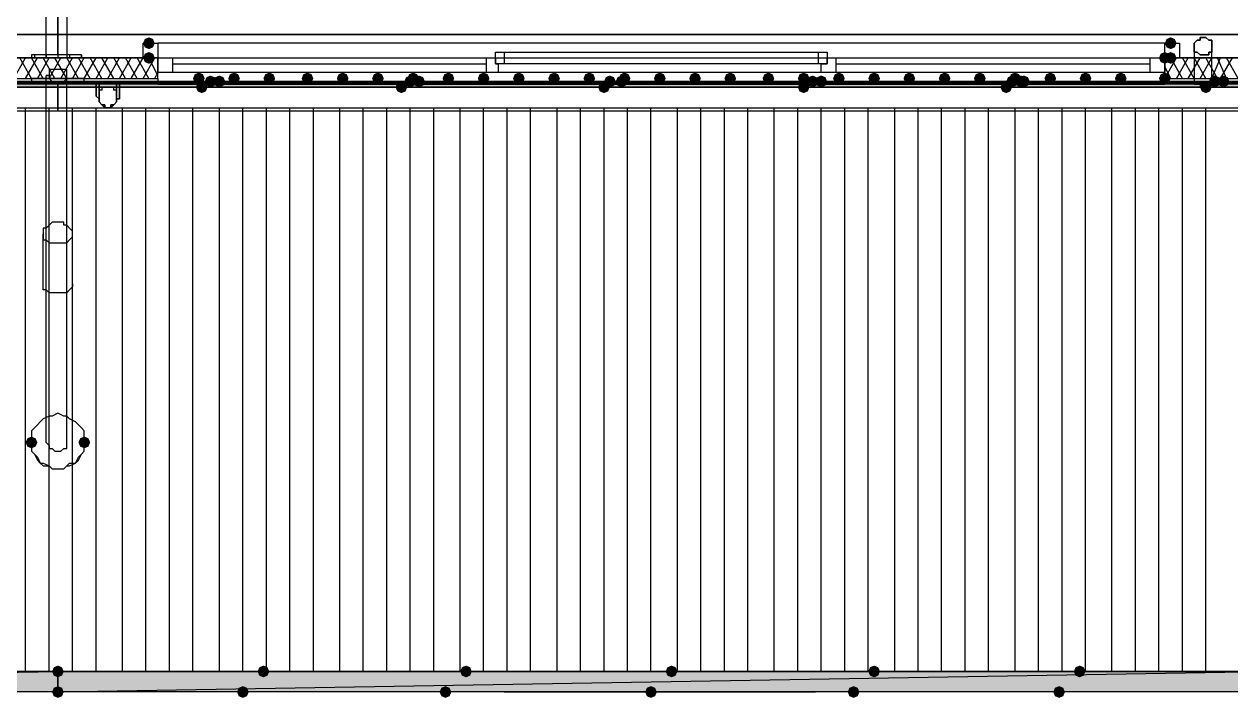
# Model space of a CAD drawing. Header units: millimetres. Extents: x 0 to 420, y 0 to 297.
# Drawn here: x 310.92 to 328.32, y 96.35 to 106.07 of the extents above; entities that cross this region are included whole.
import ezdxf

# ---------------------------------------------------------------- set-up
doc = ezdxf.new("R2010")
doc.units = ezdxf.units.MM
doc.layers.get('0').update_dxf_attribs({"linetype": 'CONTINUOUS'})

msp = doc.modelspace()

# ---------------------------------------------------------------- hatches: boundary and pattern name
at = {"true_color": 0x000007}
for points in [[(312.801, 105.791), (312.776129, 105.731204), (312.716333, 105.706333), (312.656538, 105.731204), (312.631667, 105.791), (312.656537, 105.850796), (312.716333, 105.875667), (312.776129, 105.850796)], [(327.533, 105.791), (327.508129, 105.731204), (327.448333, 105.706333), (327.388537, 105.731204), (327.363667, 105.791), (327.388537, 105.850796), (327.448333, 105.875667), (327.508129, 105.850796)], [(312.801, 105.579333), (312.776129, 105.519537), (312.716333, 105.494667), (312.656538, 105.519537), (312.631667, 105.579333), (312.656537, 105.639129), (312.716333, 105.664), (312.776129, 105.639129)], [(327.448333, 105.579333), (327.423463, 105.519537), (327.363667, 105.494667), (327.303871, 105.519537), (327.279, 105.579333), (327.303871, 105.639129), (327.363667, 105.664), (327.423462, 105.639129)], [(327.533, 105.579333), (327.508129, 105.519537), (327.448333, 105.494667), (327.388537, 105.519537), (327.363667, 105.579333), (327.388537, 105.639129), (327.448333, 105.664), (327.508129, 105.639129)], [(313.520667, 105.283), (313.495796, 105.223204), (313.436, 105.198333), (313.376204, 105.223204), (313.351333, 105.283), (313.376204, 105.342796), (313.436, 105.367667), (313.495796, 105.342796)], [(314.028667, 105.283), (314.003796, 105.223204), (313.944, 105.198333), (313.884204, 105.223204), (313.859333, 105.283), (313.884204, 105.342796), (313.944, 105.367667), (314.003796, 105.342796)], [(314.536667, 105.283), (314.511796, 105.223204), (314.452, 105.198333), (314.392204, 105.223204), (314.367333, 105.283), (314.392204, 105.342796), (314.452, 105.367667), (314.511796, 105.342796)], [(315.087, 105.283), (315.062129, 105.223204), (315.002333, 105.198333), (314.942538, 105.223204), (314.917667, 105.283), (314.942537, 105.342796), (315.002333, 105.367667), (315.062129, 105.342796)], [(315.595, 105.283), (315.570129, 105.223204), (315.510333, 105.198333), (315.450538, 105.223204), (315.425667, 105.283), (315.450537, 105.342796), (315.510333, 105.367667), (315.570129, 105.342796)], [(316.103, 105.283), (316.078129, 105.223204), (316.018333, 105.198333), (315.958538, 105.223204), (315.933667, 105.283), (315.958537, 105.342796), (316.018333, 105.367667), (316.078129, 105.342796)], [(316.611, 105.283), (316.586129, 105.223204), (316.526333, 105.198333), (316.466537, 105.223204), (316.441667, 105.283), (316.466537, 105.342796), (316.526333, 105.367667), (316.586129, 105.342796)], [(317.119, 105.283), (317.094129, 105.223204), (317.034333, 105.198333), (316.974538, 105.223204), (316.949667, 105.283), (316.974537, 105.342796), (317.034333, 105.367667), (317.094129, 105.342796)], [(317.627, 105.283), (317.602129, 105.223204), (317.542333, 105.198333), (317.482538, 105.223204), (317.457667, 105.283), (317.482537, 105.342796), (317.542333, 105.367667), (317.602129, 105.342796)], [(318.135, 105.283), (318.110129, 105.223204), (318.050333, 105.198333), (317.990538, 105.223204), (317.965667, 105.283), (317.990537, 105.342796), (318.050333, 105.367667), (318.110129, 105.342796)], [(318.643, 105.283), (318.618129, 105.223204), (318.558333, 105.198333), (318.498538, 105.223204), (318.473667, 105.283), (318.498537, 105.342796), (318.558333, 105.367667), (318.618129, 105.342796)], [(319.151, 105.283), (319.126129, 105.223204), (319.066333, 105.198333), (319.006537, 105.223204), (318.981667, 105.283), (319.006537, 105.342796), (319.066333, 105.367667), (319.126129, 105.342796)], [(319.659, 105.283), (319.634129, 105.223204), (319.574333, 105.198333), (319.514537, 105.223204), (319.489667, 105.283), (319.514537, 105.342796), (319.574333, 105.367667), (319.634129, 105.342796)], [(320.167, 105.283), (320.142129, 105.223204), (320.082333, 105.198333), (320.022538, 105.223204), (319.997667, 105.283), (320.022537, 105.342796), (320.082333, 105.367667), (320.142129, 105.342796)], [(320.675, 105.283), (320.650129, 105.223204), (320.590333, 105.198333), (320.530538, 105.223204), (320.505667, 105.283), (320.530537, 105.342796), (320.590333, 105.367667), (320.650129, 105.342796)], [(321.183, 105.283), (321.158129, 105.223204), (321.098333, 105.198333), (321.038537, 105.223204), (321.013667, 105.283), (321.038537, 105.342796), (321.098333, 105.367667), (321.158129, 105.342796)], [(321.733333, 105.283), (321.708463, 105.223204), (321.648667, 105.198333), (321.588871, 105.223204), (321.564, 105.283), (321.588871, 105.342796), (321.648667, 105.367667), (321.708462, 105.342796)], [(322.241333, 105.283), (322.216462, 105.223204), (322.156667, 105.198333), (322.096871, 105.223204), (322.072, 105.283), (322.096871, 105.342796), (322.156667, 105.367667), (322.216462, 105.342796)], [(322.749333, 105.283), (322.724462, 105.223204), (322.664667, 105.198333), (322.604871, 105.223204), (322.58, 105.283), (322.604871, 105.342796), (322.664667, 105.367667), (322.724462, 105.342796)], [(323.257333, 105.283), (323.232462, 105.223204), (323.172667, 105.198333), (323.112871, 105.223204), (323.088, 105.283), (323.112871, 105.342796), (323.172667, 105.367667), (323.232462, 105.342796)], [(323.765333, 105.283), (323.740463, 105.223204), (323.680667, 105.198333), (323.620871, 105.223204), (323.596, 105.283), (323.620871, 105.342796), (323.680667, 105.367667), (323.740462, 105.342796)], [(324.273333, 105.283), (324.248462, 105.223204), (324.188667, 105.198333), (324.128871, 105.223204), (324.104, 105.283), (324.128871, 105.342796), (324.188667, 105.367667), (324.248462, 105.342796)], [(324.781333, 105.283), (324.756463, 105.223204), (324.696667, 105.198333), (324.636871, 105.223204), (324.612, 105.283), (324.636871, 105.342796), (324.696667, 105.367667), (324.756462, 105.342796)], [(325.289333, 105.283), (325.264462, 105.223204), (325.204667, 105.198333), (325.144871, 105.223204), (325.12, 105.283), (325.144871, 105.342796), (325.204667, 105.367667), (325.264462, 105.342796)], [(325.797333, 105.283), (325.772462, 105.223204), (325.712667, 105.198333), (325.652871, 105.223204), (325.628, 105.283), (325.652871, 105.342796), (325.712667, 105.367667), (325.772462, 105.342796)], [(326.305333, 105.283), (326.280463, 105.223204), (326.220667, 105.198333), (326.160871, 105.223204), (326.136, 105.283), (326.160871, 105.342796), (326.220667, 105.367667), (326.280462, 105.342796)], [(326.813333, 105.283), (326.788462, 105.223204), (326.728667, 105.198333), (326.668871, 105.223204), (326.644, 105.283), (326.668871, 105.342796), (326.728667, 105.367667), (326.788462, 105.342796)], [(327.448333, 105.283), (327.423463, 105.223204), (327.363667, 105.198333), (327.303871, 105.223204), (327.279, 105.283), (327.303871, 105.342796), (327.363667, 105.367667), (327.423462, 105.342796)], [(311.107667, 100.033667), (311.082796, 99.973871), (311.023, 99.949), (310.963204, 99.973871), (310.938333, 100.033667), (310.963204, 100.093462), (311.023, 100.118333), (311.082796, 100.093463)], [(311.869667, 100.033667), (311.844796, 99.973871), (311.785, 99.949), (311.725204, 99.973871), (311.700333, 100.033667), (311.725204, 100.093462), (311.785, 100.118333), (311.844796, 100.093463)]]:
    msp.add_hatch(color=0, dxfattribs=at).paths.add_polyline_path(points, flags=0)
at = {"true_color": 0x0000fe}
for points in [[(313.69, 105.240667), (313.665129, 105.180871), (313.605333, 105.156), (313.545538, 105.180871), (313.520667, 105.240667), (313.545537, 105.300462), (313.605333, 105.325333), (313.665129, 105.300463)], [(313.817, 105.240667), (313.792129, 105.180871), (313.732333, 105.156), (313.672537, 105.180871), (313.647667, 105.240667), (313.672537, 105.300462), (313.732333, 105.325333), (313.792129, 105.300463)], [(313.817, 105.240667), (313.792129, 105.180871), (313.732333, 105.156), (313.672537, 105.180871), (313.647667, 105.240667), (313.672537, 105.300462), (313.732333, 105.325333), (313.792129, 105.300463)], [(316.568667, 105.240667), (316.543796, 105.180871), (316.484, 105.156), (316.424204, 105.180871), (316.399333, 105.240667), (316.424204, 105.300462), (316.484, 105.325333), (316.543796, 105.300463)], [(316.695667, 105.240667), (316.670796, 105.180871), (316.611, 105.156), (316.551204, 105.180871), (316.526333, 105.240667), (316.551204, 105.300462), (316.611, 105.325333), (316.670796, 105.300463)], [(316.695667, 105.240667), (316.670796, 105.180871), (316.611, 105.156), (316.551204, 105.180871), (316.526333, 105.240667), (316.551204, 105.300462), (316.611, 105.325333), (316.670796, 105.300463)], [(319.447333, 105.240667), (319.422462, 105.180871), (319.362667, 105.156), (319.302871, 105.180871), (319.278, 105.240667), (319.302871, 105.300462), (319.362667, 105.325333), (319.422462, 105.300463)], [(319.616667, 105.240667), (319.591796, 105.180871), (319.532, 105.156), (319.472204, 105.180871), (319.447333, 105.240667), (319.472204, 105.300462), (319.532, 105.325333), (319.591796, 105.300463)], [(319.616667, 105.240667), (319.591796, 105.180871), (319.532, 105.156), (319.472204, 105.180871), (319.447333, 105.240667), (319.472204, 105.300462), (319.532, 105.325333), (319.591796, 105.300463)], [(322.368333, 105.240667), (322.343462, 105.180871), (322.283667, 105.156), (322.223871, 105.180871), (322.199, 105.240667), (322.223871, 105.300462), (322.283667, 105.325333), (322.343462, 105.300463)], [(322.495333, 105.240667), (322.470463, 105.180871), (322.410667, 105.156), (322.350871, 105.180871), (322.326, 105.240667), (322.350871, 105.300462), (322.410667, 105.325333), (322.470462, 105.300463)], [(322.495333, 105.240667), (322.470463, 105.180871), (322.410667, 105.156), (322.350871, 105.180871), (322.326, 105.240667), (322.350871, 105.300462), (322.410667, 105.325333), (322.470462, 105.300463)], [(325.247, 105.240667), (325.222129, 105.180871), (325.162333, 105.156), (325.102538, 105.180871), (325.077667, 105.240667), (325.102537, 105.300462), (325.162333, 105.325333), (325.222129, 105.300463)], [(325.374, 105.240667), (325.349129, 105.180871), (325.289333, 105.156), (325.229537, 105.180871), (325.204667, 105.240667), (325.229537, 105.300462), (325.289333, 105.325333), (325.349129, 105.300463)], [(325.416333, 105.240667), (325.391462, 105.180871), (325.331667, 105.156), (325.271871, 105.180871), (325.247, 105.240667), (325.271871, 105.300462), (325.331667, 105.325333), (325.391462, 105.300463)], [(328.168, 105.240667), (328.143129, 105.180871), (328.083333, 105.156), (328.023537, 105.180871), (327.998667, 105.240667), (328.023537, 105.300462), (328.083333, 105.325333), (328.143129, 105.300463)], [(328.295, 105.240667), (328.270129, 105.180871), (328.210333, 105.156), (328.150538, 105.180871), (328.125667, 105.240667), (328.150537, 105.300462), (328.210333, 105.325333), (328.270129, 105.300463)], [(328.295, 105.240667), (328.270129, 105.180871), (328.210333, 105.156), (328.150538, 105.180871), (328.125667, 105.240667), (328.150537, 105.300462), (328.210333, 105.325333), (328.270129, 105.300463)], [(313.563, 105.156), (313.538129, 105.096204), (313.478333, 105.071333), (313.418537, 105.096204), (313.393667, 105.156), (313.418537, 105.215796), (313.478333, 105.240667), (313.538129, 105.215796)], [(316.441667, 105.156), (316.416796, 105.096204), (316.357, 105.071333), (316.297204, 105.096204), (316.272333, 105.156), (316.297204, 105.215796), (316.357, 105.240667), (316.416796, 105.215796)], [(319.362667, 105.156), (319.337796, 105.096204), (319.278, 105.071333), (319.218204, 105.096204), (319.193333, 105.156), (319.218204, 105.215796), (319.278, 105.240667), (319.337796, 105.215796)], [(322.241333, 105.156), (322.216462, 105.096204), (322.156667, 105.071333), (322.096871, 105.096204), (322.072, 105.156), (322.096871, 105.215796), (322.156667, 105.240667), (322.216462, 105.215796)], [(325.162333, 105.156), (325.137462, 105.096204), (325.077667, 105.071333), (325.017871, 105.096204), (324.993, 105.156), (325.017871, 105.215796), (325.077667, 105.240667), (325.137462, 105.215796)], [(328.041, 105.156), (328.016129, 105.096204), (327.956333, 105.071333), (327.896538, 105.096204), (327.871667, 105.156), (327.896537, 105.215796), (327.956333, 105.240667), (328.016129, 105.215796)], [(311.488667, 96.731667), (311.463796, 96.671871), (311.404, 96.647), (311.344204, 96.671871), (311.319333, 96.731667), (311.344204, 96.791462), (311.404, 96.816333), (311.463796, 96.791463)], [(311.488667, 96.731667), (311.463796, 96.671871), (311.404, 96.647), (311.344204, 96.671871), (311.319333, 96.731667), (311.344204, 96.791462), (311.404, 96.816333), (311.463796, 96.791463)], [(314.452, 96.731667), (314.427129, 96.671871), (314.367333, 96.647), (314.307538, 96.671871), (314.282667, 96.731667), (314.307537, 96.791462), (314.367333, 96.816333), (314.427129, 96.791463)], [(317.373, 96.731667), (317.348129, 96.671871), (317.288333, 96.647), (317.228538, 96.671871), (317.203667, 96.731667), (317.228537, 96.791462), (317.288333, 96.816333), (317.348129, 96.791463)], [(320.336333, 96.731667), (320.311462, 96.671871), (320.251667, 96.647), (320.191871, 96.671871), (320.167, 96.731667), (320.191871, 96.791462), (320.251667, 96.816333), (320.311462, 96.791463)], [(323.257333, 96.731667), (323.232462, 96.671871), (323.172667, 96.647), (323.112871, 96.671871), (323.088, 96.731667), (323.112871, 96.791462), (323.172667, 96.816333), (323.232462, 96.791463)], [(326.220667, 96.731667), (326.195796, 96.671871), (326.136, 96.647), (326.076204, 96.671871), (326.051333, 96.731667), (326.076204, 96.791462), (326.136, 96.816333), (326.195796, 96.791463)], [(311.488667, 96.435333), (311.463796, 96.375538), (311.404, 96.350667), (311.344204, 96.375538), (311.319333, 96.435333), (311.344204, 96.495129), (311.404, 96.52), (311.463796, 96.495129)], [(314.155667, 96.435333), (314.130796, 96.375538), (314.071, 96.350667), (314.011204, 96.375538), (313.986333, 96.435333), (314.011204, 96.495129), (314.071, 96.52), (314.130796, 96.495129)], [(317.076667, 96.435333), (317.051796, 96.375538), (316.992, 96.350667), (316.932204, 96.375538), (316.907333, 96.435333), (316.932204, 96.495129), (316.992, 96.52), (317.051796, 96.495129)], [(320.04, 96.435333), (320.015129, 96.375538), (319.955333, 96.350667), (319.895538, 96.375538), (319.870667, 96.435333), (319.895537, 96.495129), (319.955333, 96.52), (320.015129, 96.495129)], [(322.961, 96.435333), (322.936129, 96.375538), (322.876333, 96.350667), (322.816537, 96.375538), (322.791667, 96.435333), (322.816537, 96.495129), (322.876333, 96.52), (322.936129, 96.495129)], [(325.924333, 96.435333), (325.899462, 96.375538), (325.839667, 96.350667), (325.779871, 96.375538), (325.755, 96.435333), (325.779871, 96.495129), (325.839667, 96.52), (325.899462, 96.495129)]]:
    msp.add_hatch(color=0, dxfattribs=at).paths.add_polyline_path(points, flags=0)
at = {"true_color": 0x000007}
h = msp.add_hatch(color=0, dxfattribs=at)
h.paths.add_polyline_path([(381.550333, 105.156), (119.507, 105.156), (381.550333, 105.240667)], flags=0)
h.paths.add_polyline_path([(119.507, 105.156), (381.550333, 105.240667), (119.507, 105.240667)], flags=0)
h = msp.add_hatch(color=0, dxfattribs=at)
h.paths.add_polyline_path([(311.404, 96.435333), (294.005, 96.435333), (311.404, 96.731667)], flags=0)
h.paths.add_polyline_path([(294.005, 96.435333), (311.404, 96.731667), (294.005, 96.731667)], flags=0)
h = msp.add_hatch(color=0, dxfattribs=at)
h.paths.add_polyline_path([(328.803, 96.435333), (311.404, 96.435333), (328.803, 96.731667)], flags=0)
h.paths.add_polyline_path([(311.404, 96.435333), (328.803, 96.731667), (311.404, 96.731667)], flags=0)

# ---------------------------------------------------------------- linework, layer by layer
at = {"color": 0, "true_color": 0x000007}
for points in [[(392.938, 222.25), (258.868333, 222.25), (258.868333, 191.219667), (242.189, 191.219667), (242.189, 222.25), (108.119333, 222.25), (108.119333, 105.579333), (242.189, 105.579333), (242.189, 136.609667), (258.868333, 136.609667), (258.868333, 105.579333), (392.938, 105.579333)], [(242.189, 221.869), (242.189, 191.219667), (258.868333, 191.219667), (258.868333, 221.869), (392.557, 221.869), (392.557, 105.918), (258.868333, 105.918), (258.868333, 136.609667), (242.189, 136.609667), (242.189, 105.918), (108.500333, 105.918), (108.500333, 221.869)], [(311.742667, 106.299), (311.023, 106.299), (311.023, 106.256667), (311.404, 106.256667), (311.404, 105.621667), (311.023, 105.621667), (311.023, 105.579333), (311.742667, 105.579333), (311.742667, 105.621667), (311.404, 105.621667), (311.404, 106.256667), (311.742667, 106.256667)], [(312.631667, 105.791), (312.843333, 105.791), (312.843333, 105.579333), (312.631667, 105.579333), (312.631667, 105.791), (312.843333, 105.791), (312.843333, 105.579333), (312.631667, 105.579333)], [(327.363667, 105.791), (327.575333, 105.791), (327.575333, 105.579333), (327.363667, 105.579333), (327.363667, 105.791), (327.575333, 105.791), (327.575333, 105.579333), (327.363667, 105.579333)], [(327.787, 105.748667), (327.787, 105.791), (327.829333, 105.833333), (327.871667, 105.833333), (327.871667, 105.875667), (327.914, 105.875667), (327.956333, 105.875667), (327.998667, 105.833333), (328.041, 105.833333), (328.041, 105.791), (328.041, 105.748667), (328.041, 105.706333), (328.041, 105.664), (327.998667, 105.664), (327.998667, 105.621667), (327.956333, 105.621667), (327.914, 105.621667), (327.871667, 105.621667), (327.829333, 105.664), (327.787, 105.664), (327.787, 105.706333), (327.787, 105.748667), (327.787, 105.706333), (327.787, 105.664), (327.829333, 105.664), (327.871667, 105.621667), (327.914, 105.621667), (327.956333, 105.621667), (327.998667, 105.621667), (327.998667, 105.664), (328.041, 105.664), (328.041, 105.706333), (328.041, 105.748667), (328.041, 105.791), (328.041, 105.833333), (327.998667, 105.833333), (327.956333, 105.875667), (327.914, 105.875667), (327.871667, 105.875667), (327.871667, 105.833333), (327.829333, 105.833333), (327.787, 105.791)], [(328.041, 105.748667), (328.041, 105.791), (328.041, 105.833333), (327.998667, 105.833333), (327.956333, 105.875667), (327.914, 105.875667), (327.871667, 105.875667), (327.871667, 105.833333), (327.829333, 105.833333), (327.787, 105.791), (327.787, 105.748667), (327.787, 105.706333), (327.787, 105.664), (327.829333, 105.664), (327.871667, 105.621667), (327.914, 105.621667), (327.956333, 105.621667), (327.998667, 105.621667), (327.998667, 105.664), (328.041, 105.664), (328.041, 105.706333)], [(317.711667, 105.664), (317.838667, 105.664), (317.838667, 105.494667), (317.711667, 105.494667)], [(322.495333, 105.494667), (322.368333, 105.494667), (322.368333, 105.664), (322.495333, 105.664)], [(312.843333, 105.579333), (312.843333, 105.367667)], [(327.363667, 105.579333), (327.363667, 105.367667)], [(311.446333, 105.41), (311.404, 105.41), (311.361667, 105.41), (311.319333, 105.41), (311.277, 105.41), (311.277, 105.367667), (311.277, 105.325333), (311.234667, 105.325333), (311.277, 105.325333), (311.277, 105.283), (311.319333, 105.240667), (311.361667, 105.240667), (311.404, 105.240667), (311.446333, 105.240667), (311.488667, 105.240667), (311.531, 105.283), (311.531, 105.325333), (311.531, 105.367667), (311.531, 105.41), (311.488667, 105.41)], [(381.550333, 105.156), (119.507, 105.156), (381.550333, 105.240667)], [(119.507, 105.156), (381.550333, 105.240667), (119.507, 105.240667)], [(311.404, 105.198333), (294.005, 105.198333), (294.005, 104.817333), (311.404, 104.817333)], [(328.803, 105.198333), (311.404, 105.198333), (311.404, 104.817333), (328.803, 104.817333)], [(311.869667, 105.240667), (311.954333, 105.240667), (311.954333, 105.029), (311.996667, 104.986667), (311.996667, 104.944333), (312.039, 104.902), (312.081333, 104.859667), (312.123667, 104.859667), (312.166, 104.859667), (312.208333, 104.902), (312.250667, 104.944333), (312.250667, 104.986667), (312.293, 104.986667), (312.293, 105.029), (312.293, 105.240667), (312.377667, 105.240667), (312.250667, 105.240667), (312.250667, 105.029), (312.250667, 104.986667), (312.250667, 104.944333), (312.208333, 104.902), (312.166, 104.902), (312.166, 104.859667), (312.123667, 104.859667), (312.081333, 104.859667), (312.081333, 104.902), (312.039, 104.902), (311.996667, 104.944333), (311.996667, 104.986667), (311.996667, 105.029), (311.996667, 105.240667), (311.869667, 105.240667), (311.954333, 105.240667), (311.954333, 105.029), (311.996667, 104.986667), (311.996667, 104.944333), (312.039, 104.902), (312.081333, 104.859667), (312.123667, 104.859667), (312.166, 104.859667), (312.208333, 104.902), (312.250667, 104.944333), (312.250667, 104.986667), (312.293, 104.986667), (312.293, 105.029), (312.293, 105.240667), (312.377667, 105.240667), (312.250667, 105.240667), (312.250667, 105.029), (312.250667, 104.986667), (312.250667, 104.944333), (312.208333, 104.902), (312.166, 104.902), (312.166, 104.859667), (312.123667, 104.859667), (312.081333, 104.859667), (312.081333, 104.902), (312.039, 104.902), (311.996667, 104.944333), (311.996667, 104.986667), (311.996667, 105.029), (311.996667, 105.240667), (311.869667, 105.240667), (311.996667, 105.240667), (311.996667, 105.029), (311.996667, 104.986667), (311.996667, 104.944333), (312.039, 104.902), (312.081333, 104.902), (312.081333, 104.859667), (312.123667, 104.859667), (312.166, 104.859667), (312.166, 104.902), (312.208333, 104.902), (312.250667, 104.944333), (312.250667, 104.986667), (312.250667, 105.029), (312.250667, 105.240667), (312.377667, 105.240667), (312.293, 105.240667), (312.293, 105.029), (312.293, 104.986667), (312.250667, 104.986667), (312.250667, 104.944333), (312.208333, 104.902), (312.166, 104.859667), (312.123667, 104.859667), (312.081333, 104.859667), (312.039, 104.902), (311.996667, 104.944333), (311.996667, 104.986667), (311.954333, 105.029), (311.954333, 105.240667)], [(311.996667, 105.029), (311.996667, 104.986667), (311.996667, 104.944333), (312.039, 104.902), (312.081333, 104.902), (312.081333, 104.859667), (312.123667, 104.859667), (312.166, 104.859667), (312.166, 104.902), (312.208333, 104.902), (312.250667, 104.944333), (312.250667, 104.986667), (312.250667, 105.029), (312.250667, 105.071333), (312.250667, 105.113667), (312.208333, 105.113667), (312.208333, 105.156), (312.166, 105.156), (312.123667, 105.156), (312.081333, 105.156), (312.039, 105.156), (312.039, 105.113667), (311.996667, 105.113667), (311.996667, 105.071333)], [(312.250667, 105.029), (312.250667, 105.071333), (312.250667, 105.113667), (312.208333, 105.113667), (312.208333, 105.156), (312.166, 105.156), (312.123667, 105.156), (312.081333, 105.156), (312.039, 105.156), (312.039, 105.113667), (311.996667, 105.113667), (311.996667, 105.071333), (311.996667, 105.029), (311.996667, 104.986667), (311.996667, 104.944333), (312.039, 104.902), (312.081333, 104.902), (312.081333, 104.859667), (312.123667, 104.859667), (312.166, 104.859667), (312.166, 104.902), (312.208333, 104.902), (312.250667, 104.944333), (312.250667, 104.986667)], [(327.787, 105.198333), (327.829333, 105.198333), (327.871667, 105.198333), (327.871667, 105.156), (327.914, 105.156), (327.956333, 105.156), (327.998667, 105.198333), (328.041, 105.198333), (327.998667, 105.198333), (327.956333, 105.198333), (327.914, 105.198333), (327.871667, 105.198333), (327.829333, 105.198333)], [(381.550333, 97.324333), (381.550333, 96.731667), (119.507, 96.731667), (119.507, 97.324333), (119.507, 104.309333), (119.507, 104.859667), (381.550333, 104.859667), (381.550333, 104.309333)], [(311.446333, 103.208667), (311.404, 103.208667), (311.361667, 103.208667), (311.319333, 103.208667), (311.277, 103.166333), (311.234667, 103.124), (311.192333, 103.124), (311.192333, 103.081667), (311.192333, 103.039333), (311.192333, 102.997), (311.192333, 102.954667), (311.234667, 102.954667), (311.277, 102.912333), (311.319333, 102.912333), (311.361667, 102.912333), (311.404, 102.912333), (311.446333, 102.912333), (311.488667, 102.912333), (311.531, 102.912333), (311.573333, 102.954667), (311.615667, 102.997), (311.615667, 103.039333), (311.615667, 103.081667), (311.573333, 103.124), (311.531, 103.166333), (311.488667, 103.166333), (311.488667, 103.208667)], [(311.488667, 100.414667), (311.404, 100.457), (311.319333, 100.414667), (311.277, 100.414667), (311.192333, 100.372333), (311.15, 100.33), (311.107667, 100.287667), (311.065333, 100.245333), (311.023, 100.203), (311.023, 100.118333), (311.023, 100.033667), (311.023, 99.991333), (311.023, 99.906667), (311.065333, 99.864333), (311.107667, 99.822), (311.15, 99.737333), (311.192333, 99.737333), (311.277, 99.695), (311.319333, 99.652667), (311.404, 99.652667), (311.488667, 99.652667), (311.531, 99.695), (311.573333, 99.737333), (311.658, 99.737333), (311.700333, 99.822), (311.742667, 99.864333), (311.785, 99.906667), (311.785, 99.991333), (311.785, 100.033667), (311.785, 100.118333), (311.785, 100.203), (311.742667, 100.245333), (311.700333, 100.287667), (311.658, 100.33), (311.573333, 100.372333), (311.531, 100.414667)], [(346.159667, 96.731667), (346.159667, 96.435333), (328.803, 96.435333), (328.803, 96.731667), (328.803, 96.435333), (311.404, 96.435333), (311.404, 96.731667), (311.404, 96.435333), (294.005, 96.435333), (294.005, 96.731667), (294.005, 96.435333), (276.606, 96.435333), (276.606, 96.731667), (259.249333, 96.731667), (259.249333, 96.435333), (276.606, 96.435333), (276.606, 96.731667), (294.005, 96.731667), (311.404, 96.731667), (328.803, 96.731667)], [(311.404, 96.435333), (294.005, 96.435333), (311.404, 96.731667)], [(294.005, 96.435333), (311.404, 96.731667), (294.005, 96.731667)], [(328.803, 96.435333), (311.404, 96.435333), (328.803, 96.731667)], [(311.404, 96.435333), (328.803, 96.731667), (311.404, 96.731667)], [(317.838667, 96.435333), (322.326, 96.435333)]]:
    msp.add_lwpolyline(points, close=True, dxfattribs=at)
at = {"color": 0, "true_color": 0x0000fe}
msp.add_lwpolyline([(242.189, 221.869), (108.500333, 221.869), (108.500333, 105.918), (242.189, 105.918), (242.189, 136.609667), (258.868333, 136.609667), (258.868333, 105.918), (392.557, 105.918), (392.557, 221.869), (258.868333, 221.869), (258.868333, 191.219667), (242.189, 191.219667)], close=True, dxfattribs=at)
at = {"color": 0, "true_color": 0x00002b}
for points in [[(311.234667, 140.081), (294.174333, 140.081), (294.174333, 105.579333), (311.234667, 105.579333)], [(311.531, 105.579333), (328.633667, 105.579333), (328.633667, 140.081), (311.531, 140.081)]]:
    msp.add_lwpolyline(points, close=True, dxfattribs=at)
at = {"color": 0, "true_color": 0x000007}
for points in [[(311.404, 106.299), (311.404, 105.579333)], [(320.082333, 105.791), (312.843333, 105.791), (312.843333, 105.706333)], [(320.082333, 105.791), (312.843333, 105.791), (312.843333, 105.706333)], [(327.363667, 105.706333), (327.363667, 105.791), (320.082333, 105.791)], [(327.363667, 105.706333), (327.363667, 105.791), (320.082333, 105.791)], [(311.065333, 105.621667), (311.065333, 105.579333)], [(311.234667, 105.621667), (311.234667, 105.579333)], [(311.573333, 105.621667), (311.573333, 105.579333)], [(311.742667, 105.621667), (311.742667, 105.579333)], [(312.843333, 105.706333), (312.843333, 105.579333), (320.082333, 105.579333)], [(312.843333, 105.706333), (312.843333, 105.579333), (320.082333, 105.579333)], [(317.838667, 105.664), (322.368333, 105.664)], [(317.838667, 105.664), (322.368333, 105.664)], [(320.082333, 105.579333), (327.363667, 105.579333), (327.363667, 105.706333)], [(320.082333, 105.579333), (327.363667, 105.579333), (327.363667, 105.706333)], [(327.787, 105.748667), (327.787, 105.198333)], [(328.041, 105.198333), (328.041, 105.748667)], [(312.843333, 105.579333), (309.964667, 105.579333)], [(310.769, 105.283), (310.938333, 105.579333)], [(311.023, 105.283), (310.853667, 105.579333)], [(310.938333, 105.283), (311.107667, 105.579333)], [(311.192333, 105.283), (311.023, 105.579333)], [(311.107667, 105.283), (311.277, 105.579333)], [(311.361667, 105.283), (311.192333, 105.579333)], [(311.277, 105.283), (311.446333, 105.579333)], [(311.531, 105.283), (311.361667, 105.579333)], [(311.446333, 105.283), (311.615667, 105.579333)], [(311.700333, 105.283), (311.531, 105.579333)], [(311.615667, 105.283), (311.785, 105.579333)], [(311.869667, 105.283), (311.700333, 105.579333)], [(311.785, 105.283), (311.954333, 105.579333)], [(312.039, 105.283), (311.869667, 105.579333)], [(311.954333, 105.283), (312.123667, 105.579333)], [(312.208333, 105.283), (312.039, 105.579333)], [(312.123667, 105.283), (312.293, 105.579333)], [(312.377667, 105.283), (312.208333, 105.579333)], [(312.293, 105.283), (312.462333, 105.579333)], [(312.547, 105.283), (312.377667, 105.579333)], [(312.462333, 105.283), (312.631667, 105.579333)], [(312.716333, 105.283), (312.547, 105.579333)], [(312.631667, 105.283), (312.801, 105.579333)], [(312.843333, 105.325333), (312.716333, 105.579333)], [(312.843333, 105.283), (312.843333, 105.367667), (312.843333, 105.579333)], [(312.843333, 105.579333), (327.363667, 105.579333)], [(312.843333, 105.579333), (313.055, 105.579333), (313.055, 105.367667), (312.843333, 105.367667)], [(313.055, 105.579333), (317.584667, 105.579333)], [(313.055, 105.494667), (317.584667, 105.494667)], [(317.669333, 105.367667), (317.584667, 105.367667), (317.584667, 105.579333), (317.669333, 105.579333)], [(317.669333, 105.579333), (317.711667, 105.579333), (317.711667, 105.494667), (317.754, 105.494667), (317.754, 105.367667), (317.669333, 105.367667)], [(317.838667, 105.579333), (322.368333, 105.579333)], [(322.368333, 105.494667), (317.838667, 105.494667)], [(322.537667, 105.367667), (322.410667, 105.367667), (322.410667, 105.494667), (322.495333, 105.494667), (322.495333, 105.579333), (322.537667, 105.579333)], [(322.537667, 105.579333), (322.622333, 105.579333), (322.622333, 105.367667), (322.537667, 105.367667)], [(322.622333, 105.579333), (327.152, 105.579333)], [(322.622333, 105.494667), (327.152, 105.494667)], [(327.363667, 105.367667), (327.152, 105.367667), (327.152, 105.579333), (327.363667, 105.579333)], [(327.363667, 105.283), (327.533, 105.579333)], [(327.363667, 105.283), (327.363667, 105.367667), (327.363667, 105.579333)], [(330.242333, 105.579333), (327.363667, 105.579333)], [(327.448333, 105.283), (327.363667, 105.452333)], [(327.617667, 105.283), (327.448333, 105.579333)], [(327.533, 105.283), (327.702333, 105.579333)], [(327.787, 105.283), (327.617667, 105.579333)], [(327.702333, 105.283), (327.871667, 105.579333)], [(327.956333, 105.283), (327.787, 105.579333)], [(327.871667, 105.283), (328.041, 105.579333)], [(328.125667, 105.283), (327.956333, 105.579333)], [(328.041, 105.283), (328.168, 105.579333)], [(328.252667, 105.283), (328.125667, 105.579333)], [(328.168, 105.283), (328.337333, 105.579333)], [(328.422, 105.283), (328.252667, 105.579333)], [(309.964667, 105.283), (312.843333, 105.283)], [(311.785, 105.198333), (311.785, 105.283), (311.742667, 105.283), (311.700333, 105.283), (311.658, 105.283), (311.573333, 105.283), (311.531, 105.283), (311.488667, 105.283), (311.404, 105.283), (311.319333, 105.283), (311.277, 105.283), (311.192333, 105.283), (311.15, 105.283), (311.107667, 105.283), (311.065333, 105.283), (311.023, 105.283), (311.023, 105.198333)], [(311.234667, 100.033667), (311.234667, 105.325333)], [(311.531, 100.033667), (311.531, 105.325333)], [(312.801, 105.283), (312.843333, 105.367667)], [(312.843333, 105.283), (312.843333, 105.367667)], [(312.843333, 105.283), (312.843333, 105.198333), (327.363667, 105.198333), (327.363667, 105.283)], [(317.584667, 105.367667), (313.055, 105.367667)], [(322.410667, 105.367667), (317.754, 105.367667)], [(327.152, 105.367667), (322.622333, 105.367667)], [(327.363667, 105.283), (327.363667, 105.367667)], [(327.363667, 105.283), (330.242333, 105.283)], [(381.846667, 105.240667), (119.507, 105.240667), (381.846667, 105.240667), (119.507, 105.240667)], [(381.550333, 105.240667), (119.507, 105.240667)], [(381.804333, 105.240667), (381.550333, 105.240667), (119.507, 105.240667)], [(381.846667, 105.240667), (119.507, 105.240667), (119.507, 105.156)], [(119.507, 105.156), (381.550333, 105.156)], [(311.785, 105.198333), (311.742667, 105.198333), (311.700333, 105.198333), (311.658, 105.198333), (311.573333, 105.198333), (311.531, 105.198333), (311.488667, 105.198333), (311.404, 105.198333), (311.319333, 105.198333), (311.277, 105.198333), (311.192333, 105.198333), (311.15, 105.198333), (311.107667, 105.198333), (311.065333, 105.198333), (311.023, 105.198333)], [(311.192333, 102.319667), (311.192333, 103.039333)], [(311.615667, 102.319667), (311.615667, 103.039333)], [(311.615667, 102.319667), (311.615667, 102.277333), (311.573333, 102.235), (311.531, 102.192667), (311.488667, 102.192667), (311.446333, 102.192667), (311.404, 102.192667), (311.361667, 102.192667), (311.319333, 102.192667), (311.277, 102.192667), (311.234667, 102.235), (311.192333, 102.235), (311.192333, 102.277333), (311.192333, 102.319667)], [(311.023, 100.033667), (311.023, 99.991333), (311.023, 99.906667), (311.065333, 99.864333), (311.107667, 99.779667), (311.15, 99.737333), (311.192333, 99.695), (311.277, 99.695), (311.319333, 99.652667), (311.404, 99.652667), (311.488667, 99.652667), (311.531, 99.695), (311.573333, 99.695), (311.658, 99.737333), (311.700333, 99.779667), (311.742667, 99.864333), (311.785, 99.906667), (311.785, 99.991333), (311.785, 100.033667)], [(311.234667, 100.033667), (311.277, 99.991333), (311.277, 99.949), (311.319333, 99.949), (311.361667, 99.906667), (311.404, 99.906667), (311.446333, 99.906667), (311.488667, 99.949), (311.531, 99.949), (311.531, 99.991333), (311.531, 100.033667)], [(311.404, 96.731667), (294.005, 96.731667)], [(328.803, 96.731667), (311.404, 96.731667)], [(322.326, 96.435333), (317.838667, 96.435333)]]:
    msp.add_lwpolyline(points, dxfattribs=at)
at = {"color": 0, "true_color": 0x0000fd}
for points in [[(310.938333, 96.731667), (310.938333, 104.859667)], [(311.277, 96.731667), (311.277, 104.859667)], [(311.615667, 96.731667), (311.615667, 104.859667)], [(311.954333, 96.731667), (311.954333, 104.859667)], [(312.335333, 96.731667), (312.335333, 104.859667)], [(312.674, 96.731667), (312.674, 104.859667)], [(313.012667, 96.731667), (313.012667, 104.859667)], [(313.351333, 96.731667), (313.351333, 104.859667)], [(313.732333, 96.731667), (313.732333, 104.859667)], [(314.071, 96.731667), (314.071, 104.859667)], [(314.409667, 96.731667), (314.409667, 104.859667)], [(314.748333, 96.731667), (314.748333, 104.859667)], [(315.087, 96.731667), (315.087, 104.859667)], [(315.468, 96.731667), (315.468, 104.859667)], [(315.806667, 96.731667), (315.806667, 104.859667)], [(316.145333, 96.731667), (316.145333, 104.859667)], [(316.484, 96.731667), (316.484, 104.859667)], [(316.822667, 96.731667), (316.822667, 104.859667)], [(317.203667, 96.731667), (317.203667, 104.859667)], [(317.542333, 96.731667), (317.542333, 104.859667)], [(317.881, 96.731667), (317.881, 104.859667)], [(318.219667, 96.731667), (318.219667, 104.859667)], [(318.600667, 96.731667), (318.600667, 104.859667)], [(318.939333, 96.731667), (318.939333, 104.859667)], [(319.278, 96.731667), (319.278, 104.859667)], [(319.616667, 96.731667), (319.616667, 104.859667)], [(319.955333, 96.731667), (319.955333, 104.859667)], [(320.336333, 96.731667), (320.336333, 104.859667)], [(320.675, 96.731667), (320.675, 104.859667)], [(321.013667, 96.731667), (321.013667, 104.859667)], [(321.352333, 96.731667), (321.352333, 104.859667)], [(321.733333, 96.731667), (321.733333, 104.859667)], [(322.072, 96.731667), (322.072, 104.859667)], [(322.410667, 96.731667), (322.410667, 104.859667)], [(322.749333, 96.731667), (322.749333, 104.859667)], [(323.088, 96.731667), (323.088, 104.859667)], [(323.469, 96.731667), (323.469, 104.859667)], [(323.807667, 96.731667), (323.807667, 104.859667)], [(324.146333, 96.731667), (324.146333, 104.859667)], [(324.485, 96.731667), (324.485, 104.859667)], [(324.823667, 96.731667), (324.823667, 104.859667)], [(325.204667, 96.731667), (325.204667, 104.859667)], [(325.543333, 96.731667), (325.543333, 104.859667)], [(325.882, 96.731667), (325.882, 104.859667)], [(326.220667, 96.731667), (326.220667, 104.859667)], [(326.601667, 96.731667), (326.601667, 104.859667)], [(326.940333, 96.731667), (326.940333, 104.859667)], [(327.279, 96.731667), (327.279, 104.859667)], [(327.617667, 96.731667), (327.617667, 104.859667)], [(327.956333, 96.731667), (327.956333, 104.859667)]]:
    msp.add_lwpolyline(points, dxfattribs=at)

doc.saveas('drawing.dxf')
